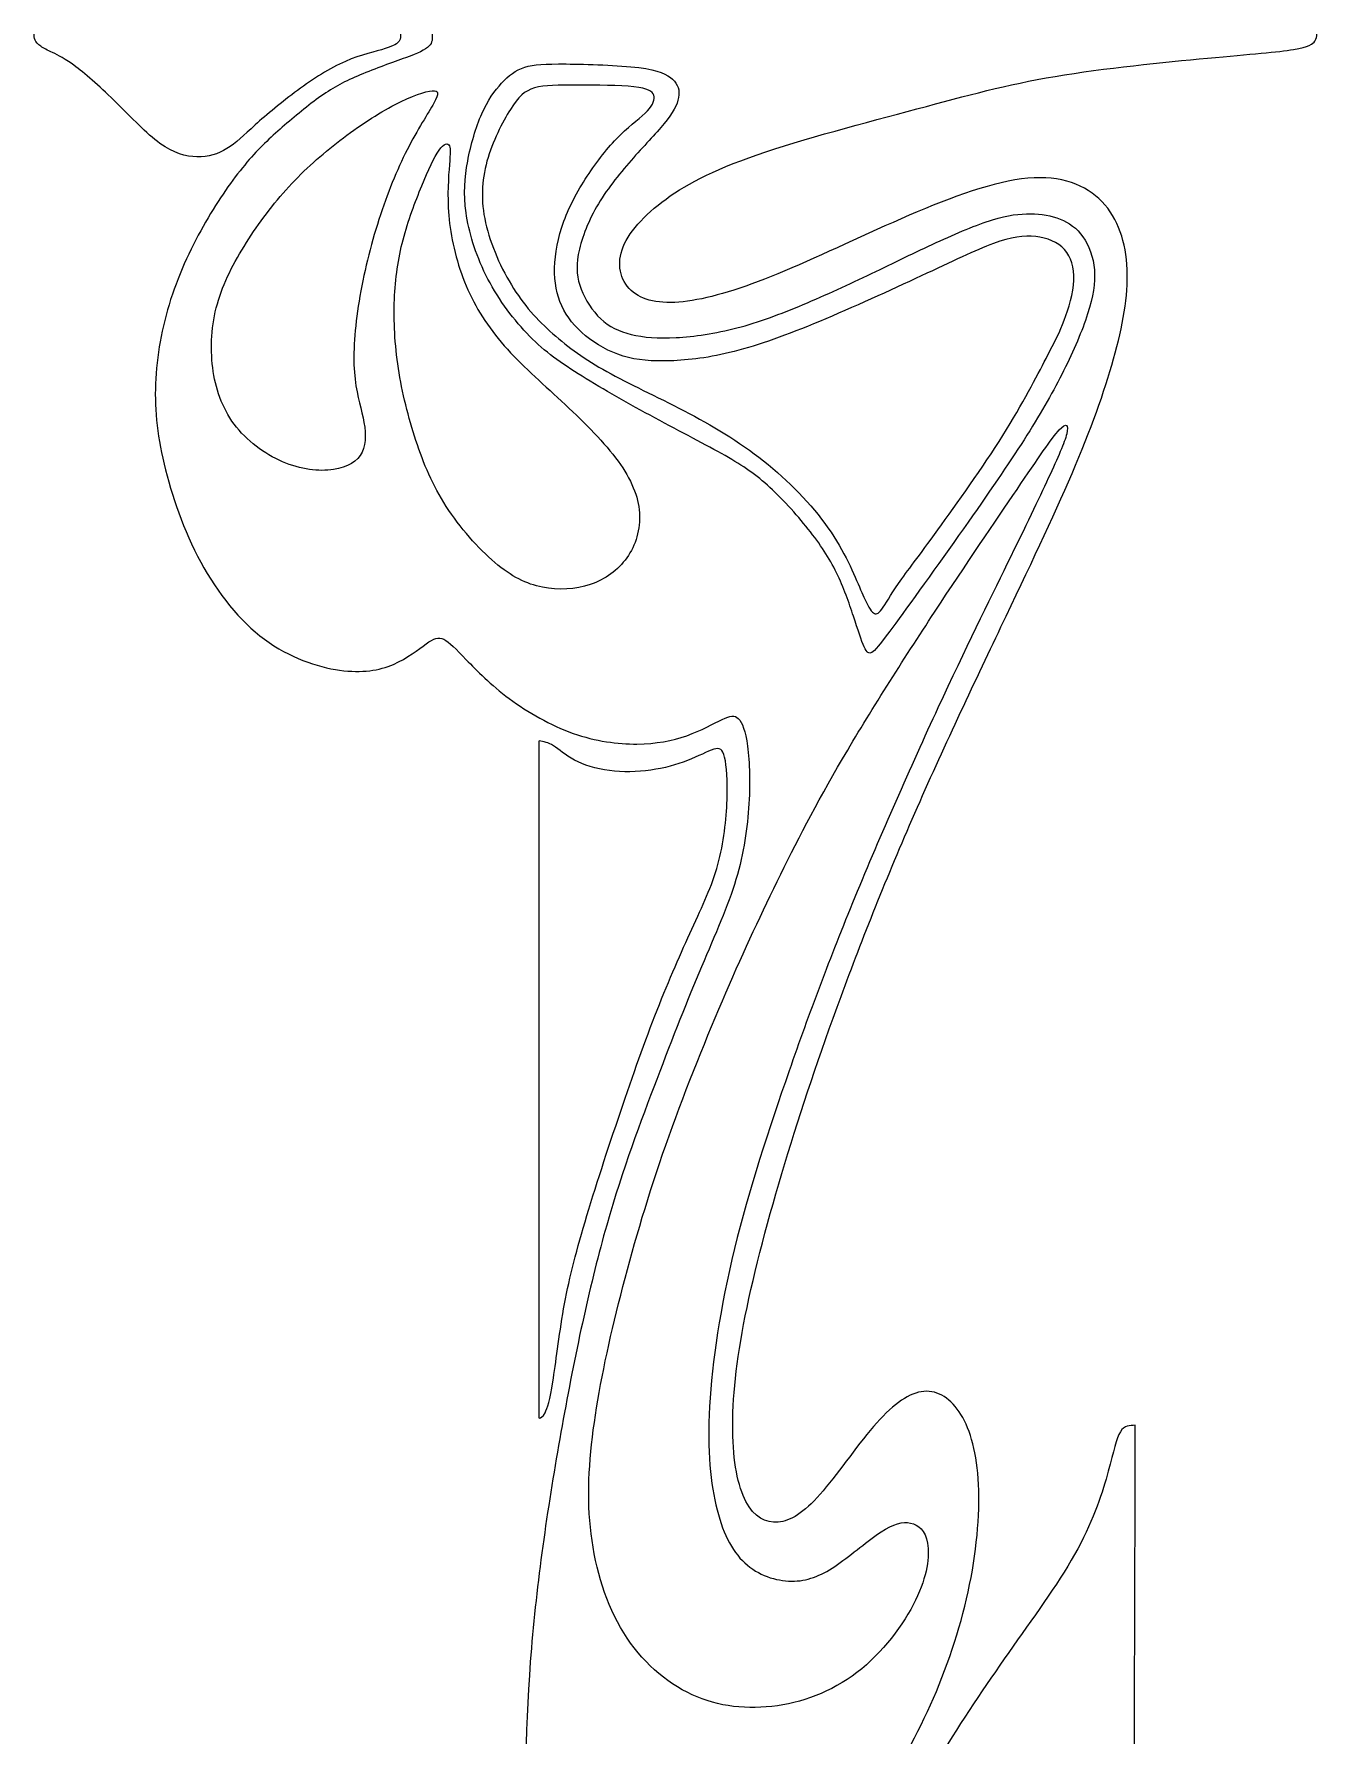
# Model space of a CAD drawing. Header units: millimetres. Extents: x -105 to 87, y -14 to 156.
# Drawn here: x 51.29 to 87.5, y 34.71 to 82.73 of the extents above; entities that cross this region are included whole.
import ezdxf

# ---------------------------------------------------------------- set-up
doc = ezdxf.new("R2010")
doc.units = ezdxf.units.MM
doc.header["$MEASUREMENT"] = 0
doc.layers.add('Layer 1', color=7, linetype='Continuous')

msp = doc.modelspace()

# ---------------------------------------------------------------- linework, layer by layer
at = {"layer": 'Layer 1', "lineweight": 20}
for points, knots in [([(61.6314, 82.7347), (61.6332, 82.6698), (61.6351, 82.6048), (61.5895, 82.5377), (61.5895, 82.5377), (61.5438, 82.4705), (61.4505, 82.4011), (61.1941, 82.3226), (61.1941, 82.3226), (60.9376, 82.2441), (60.5173, 82.1563), (60.0756, 81.9636), (60.0756, 81.9636), (59.6337, 81.771), (59.1697, 81.4734), (58.7243, 81.1457), (58.7243, 81.1457), (58.2788, 80.8179), (57.8513, 80.4598), (57.5273, 80.1696), (57.5273, 80.1696), (57.2031, 79.8793), (56.9822, 79.6565), (56.7312, 79.5023), (56.7312, 79.5023), (56.4801, 79.3479), (56.1987, 79.2618), (55.8848, 79.2681), (55.8848, 79.2681), (55.5708, 79.2745), (55.2236, 79.3733), (54.8403, 79.6489), (54.8403, 79.6489), (54.4569, 79.9247), (54.0367, 80.3775), (53.6168, 80.7901), (53.6168, 80.7901), (53.1969, 81.2029), (52.7767, 81.5754), (52.4683, 81.8091), (52.4683, 81.8091), (52.1597, 82.0428), (51.9622, 82.1379), (51.8113, 82.2104), (51.8113, 82.2104), (51.6603, 82.283), (51.5551, 82.3333), (51.4753, 82.3892), (51.4753, 82.3892), (51.3954, 82.4451), (51.3406, 82.5068), (51.3133, 82.5652), (51.3133, 82.5652), (51.2858, 82.6237), (51.2859, 82.6794), (51.2859, 82.7347)], [0, 0, 0, 0, 0.0666667, 0.0666667, 0.0666667, 0.0666667, 0.1333333, 0.1333333, 0.1333333, 0.1333333, 0.2, 0.2, 0.2, 0.2, 0.2666667, 0.2666667, 0.2666667, 0.2666667, 0.3333333, 0.3333333, 0.3333333, 0.3333333, 0.4, 0.4, 0.4, 0.4, 0.4666667, 0.4666667, 0.4666667, 0.4666667, 0.5333333, 0.5333333, 0.5333333, 0.5333333, 0.6, 0.6, 0.6, 0.6, 0.6666667, 0.6666667, 0.6666667, 0.6666667, 0.7333333, 0.7333333, 0.7333333, 0.7333333, 0.8, 0.8, 0.8, 0.8, 0.8666667, 0.8666667, 0.8666667, 0.8666667, 1, 1, 1, 1]), ([(62.5255, 82.7347), (62.5292, 82.6138), (62.5328, 82.4929), (62.4324, 82.3887), (62.4324, 82.3887), (62.332, 82.2843), (62.1273, 82.1965), (61.7714, 82.0652), (61.7714, 82.0652), (61.4154, 81.9337), (60.9076, 81.7583), (60.4895, 81.583), (60.4895, 81.583), (60.0714, 81.4078), (59.7427, 81.2324), (59.3849, 80.9822), (59.3849, 80.9822), (59.0269, 80.7321), (58.6397, 80.407), (58.2928, 80.104), (58.2928, 80.104), (57.9458, 79.8009), (57.6391, 79.5195), (57.2959, 79.116), (57.2959, 79.116), (56.9525, 78.7125), (56.5725, 78.1866), (56.1984, 77.5513), (56.1984, 77.5513), (55.824, 76.9157), (55.455, 76.1707), (55.1903, 75.391), (55.1903, 75.391), (54.9256, 74.6112), (54.7648, 73.7968), (54.7211, 73.0135), (54.7211, 73.0135), (54.6772, 72.23), (54.7502, 71.4777), (54.9583, 70.6013), (54.9583, 70.6013), (55.1665, 69.7248), (55.51, 68.724), (55.9902, 67.8367), (55.9902, 67.8367), (56.4704, 66.9492), (57.0877, 66.1749), (57.7888, 65.6564), (57.7888, 65.6564), (58.49, 65.1378), (59.2752, 64.8746), (59.9106, 64.7852), (59.9106, 64.7852), (60.546, 64.6957), (61.032, 64.7797), (61.43, 64.9495), (61.43, 64.9495), (61.828, 65.1193), (62.1384, 65.3752), (62.3556, 65.5284), (62.3556, 65.5284), (62.5729, 65.6818), (62.6973, 65.7331), (62.8523, 65.6583), (62.8523, 65.6583), (63.0075, 65.5834), (63.194, 65.3823), (63.486, 65.0794), (63.486, 65.0794), (63.7782, 64.7762), (64.1764, 64.3706), (64.6985, 63.9835), (64.6985, 63.9835), (65.2207, 63.5964), (65.8674, 63.2275), (66.5028, 63.0029), (66.5028, 63.0029), (67.1381, 62.7783), (67.7628, 62.698), (68.3032, 62.7016), (68.3032, 62.7016), (68.8437, 62.7053), (69.3002, 62.7931), (69.7073, 62.9372), (69.7073, 62.9372), (70.1145, 63.0815), (70.4726, 63.2825), (70.7079, 63.3938), (70.7079, 63.3938), (70.9435, 63.5051), (71.0569, 63.5272), (71.1628, 63.4195), (71.1628, 63.4195), (71.2686, 63.3117), (71.3673, 63.0742), (71.4256, 62.6379), (71.4256, 62.6379), (71.4841, 62.2014), (71.5025, 61.5659), (71.4551, 60.8904), (71.4551, 60.8904), (71.4076, 60.2148), (71.2941, 59.4987), (71.0531, 58.7393), (71.0531, 58.7393), (70.8121, 57.9797), (70.4433, 57.176), (70.0489, 56.2375), (70.0489, 56.2375), (69.6545, 55.299), (69.2343, 54.2251), (68.7743, 53.0146), (68.7743, 53.0146), (68.3142, 51.8039), (67.8138, 50.4563), (67.3629, 48.8222), (67.3629, 48.8222), (66.9119, 47.188), (66.5101, 45.2668), (66.1559, 43.2801), (66.1559, 43.2801), (65.8016, 41.2935), (65.4949, 39.2408), (65.3233, 37.1884), (65.3233, 37.1884), (65.1517, 35.136), (65.1149, 33.0834), (65.1843, 31.0567), (65.1843, 31.0567), (65.2537, 29.0298), (65.4291, 27.0283), (65.6993, 24.9176), (65.6993, 24.9176), (65.9696, 22.8067), (66.3348, 20.586), (66.7986, 18.7455), (66.7986, 18.7455), (67.2624, 16.9049), (67.8249, 15.4438), (68.5991, 14.1365), (68.5991, 14.1365), (69.3732, 12.8291), (70.3594, 11.6749), (71.4622, 10.8716), (71.4622, 10.8716), (72.5652, 10.0681), (73.7851, 9.6151), (74.8515, 9.4435), (74.8515, 9.4435), (75.9179, 9.2717), (76.831, 9.3815), (77.6965, 9.7102), (77.6965, 9.7102), (78.5619, 10.0388), (79.3802, 10.5867), (80.0593, 11.2075), (80.0593, 11.2075), (80.7385, 11.8283), (81.2792, 12.5223), (81.6626, 13.2417), (81.6626, 13.2417), (82.0461, 13.9612), (82.2725, 14.7062), (82.3893, 15.4001), (82.3893, 15.4001), (82.5062, 16.0939), (82.5135, 16.7368), (82.4368, 17.2773), (82.4368, 17.2773), (82.3601, 17.8177), (82.1994, 18.256), (81.9402, 18.5737), (81.9402, 18.5737), (81.681, 18.8914), (81.3229, 19.0888), (80.903, 19.1619), (80.903, 19.1619), (80.4831, 19.2349), (80.0008, 19.1836), (79.5408, 18.9937), (79.5408, 18.9937), (79.0807, 18.8039), (78.6422, 18.4751), (78.1238, 18.2926), (78.1238, 18.2926), (77.6052, 18.1101), (77.0063, 18.0733), (76.4913, 18.2121), (76.4913, 18.2121), (75.9763, 18.3509), (75.5453, 18.6651), (75.2825, 19.1983), (75.2825, 19.1983), (75.0194, 19.7315), (74.9245, 20.4838), (75.0961, 21.2981), (75.0961, 21.2981), (75.2677, 22.1125), (75.7062, 22.9892), (76.2867, 23.694), (76.2867, 23.694), (76.8673, 24.3988), (77.5906, 24.9321), (78.2734, 25.2314), (78.2734, 25.2314), (78.9563, 25.5309), (79.5993, 25.5968), (80.0995, 25.5238), (80.0995, 25.5238), (80.5997, 25.4507), (80.9578, 25.2387), (81.2243, 24.8371), (81.2243, 24.8371), (81.4909, 24.4354), (81.6663, 23.8437), (81.7393, 23.0331), (81.7393, 23.0331), (81.8124, 22.2223), (81.783, 21.1922), (81.783, 20.5241), (81.783, 20.5241), (81.783, 19.8557), (81.8124, 19.5488), (81.9036, 19.359), (81.9036, 19.359), (81.9949, 19.169), (82.1484, 19.0959), (82.3018, 19.0229), (82.3018, 19.0229), (82.3237, 27.1743), (82.3455, 35.326), (82.3674, 43.4774), (82.3674, 43.4774), (82.214, 43.4774), (82.0606, 43.4774), (81.9475, 43.2949), (81.9475, 43.2949), (81.8342, 43.1122), (81.7612, 42.747), (81.6041, 42.181), (81.6041, 42.181), (81.4471, 41.6148), (81.2061, 40.8478), (80.7423, 39.9933), (80.7423, 39.9933), (80.2786, 39.1387), (79.5918, 38.1963), (78.92, 37.2432), (78.92, 37.2432), (78.248, 36.2901), (77.5905, 35.3258), (76.9624, 34.3033), (76.9624, 34.3033), (76.3343, 33.2809), (75.7353, 32.1996), (75.1657, 30.9871), (75.1657, 30.9871), (74.5959, 29.7747), (74.0553, 28.4307), (73.6682, 26.9517), (73.6682, 26.9517), (73.2811, 25.4726), (73.0474, 23.8581), (72.9525, 22.4814), (72.9525, 22.4814), (72.8574, 21.1046), (72.9013, 19.9652), (73.0948, 19.0158), (73.0948, 19.0158), (73.2882, 18.0662), (73.6317, 17.3064), (74.1684, 16.7843), (74.1684, 16.7843), (74.7052, 16.2621), (75.4359, 15.977), (76.0967, 15.8857), (76.0967, 15.8857), (76.7578, 15.7945), (77.3495, 15.8968), (77.952, 16.1085), (77.952, 16.1085), (78.5546, 16.3204), (79.1683, 16.6419), (79.5882, 16.8536), (79.5882, 16.8536), (80.0082, 17.0654), (80.2347, 17.1678), (80.4939, 17.1057), (80.4939, 17.1057), (80.7533, 17.0435), (81.0455, 16.8171), (81.177, 16.3752), (81.177, 16.3752), (81.3085, 15.9333), (81.279, 15.2759), (81.0746, 14.582), (81.0746, 14.582), (80.8701, 13.8882), (80.4902, 13.1576), (80.0228, 12.5551), (80.0228, 12.5551), (79.5554, 11.9525), (79.0002, 11.4777), (78.4415, 11.1418), (78.4415, 11.1418), (77.8828, 10.8058), (77.3201, 10.6084), (76.8017, 10.4807), (76.8017, 10.4807), (76.2831, 10.353), (75.8082, 10.2944), (75.2021, 10.3711), (75.2021, 10.3711), (74.5959, 10.4477), (73.858, 10.6598), (73.1643, 10.9847), (73.1643, 10.9847), (72.4705, 11.3097), (71.8202, 11.748), (71.1848, 12.3724), (71.1848, 12.3724), (70.5494, 12.9969), (69.9285, 13.8078), (69.4209, 14.6476), (69.4209, 14.6476), (68.9133, 15.4876), (68.5187, 16.357), (68.1755, 17.3064), (68.1755, 17.3064), (67.8322, 18.256), (67.54, 19.2859), (67.2808, 20.4984), (67.2808, 20.4984), (67.0214, 21.7108), (66.795, 23.1062), (66.6306, 24.2162), (66.6306, 24.2162), (66.4663, 25.3265), (66.364, 26.1519), (66.3312, 26.5973), (66.3312, 26.5973), (66.2982, 27.0428), (66.3348, 27.1088), (66.4625, 27.1306), (66.4625, 27.1306), (66.5904, 27.1525), (66.8095, 27.1306), (67.2076, 27.1926), (67.2076, 27.1926), (67.6056, 27.2547), (68.1828, 27.4009), (68.8546, 27.6674), (68.8546, 27.6674), (69.5266, 27.934), (70.2937, 28.3212), (71.0642, 28.8324), (71.0642, 28.8324), (71.8348, 29.3437), (72.6091, 29.9792), (73.292, 30.6731), (73.292, 30.6731), (73.9749, 31.3669), (74.5666, 32.1194), (75.1289, 32.9666), (75.1289, 32.9666), (75.6914, 33.8139), (76.2246, 34.7562), (76.6702, 35.7786), (76.6702, 35.7786), (77.1157, 36.8013), (77.4737, 37.9043), (77.6928, 38.9852), (77.6928, 38.9852), (77.912, 40.0663), (77.9923, 41.1254), (77.934, 41.969), (77.934, 41.969), (77.8755, 42.8126), (77.6781, 43.441), (77.3933, 43.8609), (77.3933, 43.8609), (77.1085, 44.2808), (76.7359, 44.4928), (76.327, 44.427), (76.327, 44.427), (75.9179, 44.3613), (75.4723, 44.0177), (74.9757, 43.4408), (74.9757, 43.4408), (74.479, 42.8639), (73.9311, 42.0529), (73.4709, 41.5309), (73.4709, 41.5309), (73.0108, 41.0086), (72.6383, 40.7747), (72.2878, 40.7456), (72.2878, 40.7456), (71.9371, 40.7163), (71.6083, 40.8917), (71.3784, 41.3261), (71.3784, 41.3261), (71.1484, 41.7608), (71.0167, 42.4548), (71.0058, 43.3348), (71.0058, 43.3348), (70.9948, 44.215), (71.1045, 45.2815), (71.36, 46.5634), (71.36, 46.5634), (71.6156, 47.8452), (72.0175, 49.3426), (72.4776, 50.8655), (72.4776, 50.8655), (72.9377, 52.3883), (73.4563, 53.937), (74.0626, 55.5803), (74.0626, 55.5803), (74.6688, 57.2237), (75.3628, 58.9622), (76.1443, 60.748), (76.1443, 60.748), (76.9258, 62.5339), (77.7952, 64.3675), (78.5767, 66.0071), (78.5767, 66.0071), (79.3581, 67.6469), (80.0521, 69.0932), (80.5853, 70.3385), (80.5853, 70.3385), (81.1185, 71.5839), (81.491, 72.6284), (81.7539, 73.5669), (81.7539, 73.5669), (82.0169, 74.5055), (82.1703, 75.3382), (82.1375, 76.0942), (82.1375, 76.0942), (82.1045, 76.8501), (81.8854, 77.5294), (81.4289, 78.0041), (81.4289, 78.0041), (80.9724, 78.4788), (80.2784, 78.7493), (79.3363, 78.6653), (79.3363, 78.6653), (78.394, 78.5814), (77.2034, 78.1429), (75.9873, 77.6208), (75.9873, 77.6208), (74.7712, 77.0986), (73.5294, 76.4922), (72.4778, 76.0504), (72.4778, 76.0504), (71.426, 75.6085), (70.5638, 75.3307), (69.8627, 75.2176), (69.8627, 75.2176), (69.1616, 75.1043), (68.6209, 75.1557), (68.2631, 75.4003), (68.2631, 75.4003), (67.9052, 75.645), (67.7298, 76.0832), (67.8539, 76.5543), (67.8539, 76.5543), (67.9781, 77.0254), (68.402, 77.5296), (69.008, 77.9932), (69.008, 77.9932), (69.6142, 78.457), (70.4033, 78.8808), (71.6925, 79.3262), (71.6925, 79.3262), (72.9816, 79.7718), (74.7712, 80.2394), (76.2064, 80.6228), (76.2064, 80.6228), (77.6416, 81.0063), (78.7227, 81.3057), (80.1068, 81.5394), (80.1068, 81.5394), (81.4909, 81.7732), (83.1784, 81.9413), (84.4054, 82.0544), (84.4054, 82.0544), (85.6324, 82.1675), (86.3995, 82.2262), (86.8363, 82.2987), (86.8363, 82.2987), (87.273, 82.3713), (87.38, 82.4581), (87.4347, 82.5331), (87.4347, 82.5331), (87.4894, 82.6081), (87.4923, 82.6714), (87.495, 82.7347)], [0, 0, 0, 0, 0.008, 0.008, 0.008, 0.008, 0.016, 0.016, 0.016, 0.016, 0.024, 0.024, 0.024, 0.024, 0.032, 0.032, 0.032, 0.032, 0.04, 0.04, 0.04, 0.04, 0.048, 0.048, 0.048, 0.048, 0.056, 0.056, 0.056, 0.056, 0.064, 0.064, 0.064, 0.064, 0.072, 0.072, 0.072, 0.072, 0.08, 0.08, 0.08, 0.08, 0.088, 0.088, 0.088, 0.088, 0.096, 0.096, 0.096, 0.096, 0.104, 0.104, 0.104, 0.104, 0.112, 0.112, 0.112, 0.112, 0.12, 0.12, 0.12, 0.12, 0.128, 0.128, 0.128, 0.128, 0.136, 0.136, 0.136, 0.136, 0.144, 0.144, 0.144, 0.144, 0.152, 0.152, 0.152, 0.152, 0.16, 0.16, 0.16, 0.16, 0.168, 0.168, 0.168, 0.168, 0.176, 0.176, 0.176, 0.176, 0.184, 0.184, 0.184, 0.184, 0.192, 0.192, 0.192, 0.192, 0.2, 0.2, 0.2, 0.2, 0.208, 0.208, 0.208, 0.208, 0.216, 0.216, 0.216, 0.216, 0.224, 0.224, 0.224, 0.224, 0.232, 0.232, 0.232, 0.232, 0.24, 0.24, 0.24, 0.24, 0.248, 0.248, 0.248, 0.248, 0.256, 0.256, 0.256, 0.256, 0.264, 0.264, 0.264, 0.264, 0.272, 0.272, 0.272, 0.272, 0.28, 0.28, 0.28, 0.28, 0.288, 0.288, 0.288, 0.288, 0.296, 0.296, 0.296, 0.296, 0.304, 0.304, 0.304, 0.304, 0.312, 0.312, 0.312, 0.312, 0.32, 0.32, 0.32, 0.32, 0.328, 0.328, 0.328, 0.328, 0.336, 0.336, 0.336, 0.336, 0.344, 0.344, 0.344, 0.344, 0.352, 0.352, 0.352, 0.352, 0.36, 0.36, 0.36, 0.36, 0.368, 0.368, 0.368, 0.368, 0.376, 0.376, 0.376, 0.376, 0.384, 0.384, 0.384, 0.384, 0.392, 0.392, 0.392, 0.392, 0.4, 0.4, 0.4, 0.4, 0.408, 0.408, 0.408, 0.408, 0.416, 0.416, 0.416, 0.416, 0.424, 0.424, 0.424, 0.424, 0.432, 0.432, 0.432, 0.432, 0.44, 0.44, 0.44, 0.44, 0.448, 0.448, 0.448, 0.448, 0.456, 0.456, 0.456, 0.456, 0.464, 0.464, 0.464, 0.464, 0.472, 0.472, 0.472, 0.472, 0.48, 0.48, 0.48, 0.48, 0.488, 0.488, 0.488, 0.488, 0.496, 0.496, 0.496, 0.496, 0.504, 0.504, 0.504, 0.504, 0.512, 0.512, 0.512, 0.512, 0.52, 0.52, 0.52, 0.52, 0.528, 0.528, 0.528, 0.528, 0.536, 0.536, 0.536, 0.536, 0.544, 0.544, 0.544, 0.544, 0.552, 0.552, 0.552, 0.552, 0.56, 0.56, 0.56, 0.56, 0.568, 0.568, 0.568, 0.568, 0.576, 0.576, 0.576, 0.576, 0.584, 0.584, 0.584, 0.584, 0.592, 0.592, 0.592, 0.592, 0.6, 0.6, 0.6, 0.6, 0.608, 0.608, 0.608, 0.608, 0.616, 0.616, 0.616, 0.616, 0.624, 0.624, 0.624, 0.624, 0.632, 0.632, 0.632, 0.632, 0.64, 0.64, 0.64, 0.64, 0.648, 0.648, 0.648, 0.648, 0.656, 0.656, 0.656, 0.656, 0.664, 0.664, 0.664, 0.664, 0.672, 0.672, 0.672, 0.672, 0.68, 0.68, 0.68, 0.68, 0.688, 0.688, 0.688, 0.688, 0.696, 0.696, 0.696, 0.696, 0.704, 0.704, 0.704, 0.704, 0.712, 0.712, 0.712, 0.712, 0.72, 0.72, 0.72, 0.72, 0.728, 0.728, 0.728, 0.728, 0.736, 0.736, 0.736, 0.736, 0.744, 0.744, 0.744, 0.744, 0.752, 0.752, 0.752, 0.752, 0.76, 0.76, 0.76, 0.76, 0.768, 0.768, 0.768, 0.768, 0.776, 0.776, 0.776, 0.776, 0.784, 0.784, 0.784, 0.784, 0.792, 0.792, 0.792, 0.792, 0.8, 0.8, 0.8, 0.8, 0.808, 0.808, 0.808, 0.808, 0.816, 0.816, 0.816, 0.816, 0.824, 0.824, 0.824, 0.824, 0.832, 0.832, 0.832, 0.832, 0.84, 0.84, 0.84, 0.84, 0.848, 0.848, 0.848, 0.848, 0.856, 0.856, 0.856, 0.856, 0.864, 0.864, 0.864, 0.864, 0.872, 0.872, 0.872, 0.872, 0.88, 0.88, 0.88, 0.88, 0.888, 0.888, 0.888, 0.888, 0.896, 0.896, 0.896, 0.896, 0.904, 0.904, 0.904, 0.904, 0.912, 0.912, 0.912, 0.912, 0.92, 0.92, 0.92, 0.92, 0.928, 0.928, 0.928, 0.928, 0.936, 0.936, 0.936, 0.936, 0.944, 0.944, 0.944, 0.944, 0.952, 0.952, 0.952, 0.952, 0.96, 0.96, 0.96, 0.96, 0.968, 0.968, 0.968, 0.968, 0.976, 0.976, 0.976, 0.976, 0.984, 0.984, 0.984, 0.984, 1, 1, 1, 1]), ([(77.6484, 68.9612), (78.3461, 69.9527), (78.8793, 70.738), (79.3083, 71.4171), (79.3083, 71.4171), (79.7374, 72.0964), (80.0626, 72.67), (80.3455, 73.2359), (80.3455, 73.2359), (80.6286, 73.8019), (80.8697, 74.3609), (81.0231, 74.8393), (81.0231, 74.8393), (81.1765, 75.3177), (81.2422, 75.7158), (81.2131, 76.0791), (81.2131, 76.0791), (81.1839, 76.4425), (81.0595, 76.7713), (80.8879, 77.0141), (80.8879, 77.0141), (80.7163, 77.2569), (80.4972, 77.4139), (80.2471, 77.5143), (80.2471, 77.5143), (79.9968, 77.6147), (79.7156, 77.6588), (79.4106, 77.6624), (79.4106, 77.6624), (79.1057, 77.666), (78.7769, 77.6294), (78.3333, 77.4926), (78.3333, 77.4926), (77.8896, 77.3556), (77.3307, 77.1181), (76.7484, 76.8498), (76.7484, 76.8498), (76.1658, 76.5813), (75.5594, 76.2818), (74.9259, 75.9787), (74.9259, 75.9787), (74.2923, 75.6756), (73.6311, 75.3688), (72.9921, 75.1005), (72.9921, 75.1005), (72.353, 74.832), (71.7357, 74.6019), (71.1258, 74.4431), (71.1258, 74.4431), (70.516, 74.2843), (69.9134, 74.1965), (69.4059, 74.1691), (69.4059, 74.1691), (68.8982, 74.1416), (68.4853, 74.1746), (68.1402, 74.2586), (68.1402, 74.2586), (67.7952, 74.3426), (67.5175, 74.4777), (67.2803, 74.7005), (67.2803, 74.7005), (67.0429, 74.9233), (66.8455, 75.2337), (66.7287, 75.535), (66.7287, 75.535), (66.6119, 75.8363), (66.5753, 76.1284), (66.6465, 76.5174), (66.6465, 76.5174), (66.7178, 76.9063), (66.8968, 77.3921), (67.1633, 77.8577), (67.1633, 77.8577), (67.4298, 78.3233), (67.7843, 78.7689), (68.1348, 79.1669), (68.1348, 79.1669), (68.4853, 79.5649), (68.8324, 79.9157), (69.0715, 80.2096), (69.0715, 80.2096), (69.3106, 80.5036), (69.4423, 80.7411), (69.4788, 80.9437), (69.4788, 80.9437), (69.5154, 81.1464), (69.4567, 81.3145), (69.3072, 81.4568), (69.3072, 81.4568), (69.1574, 81.5992), (68.9163, 81.7162), (68.3521, 81.7872), (68.3521, 81.7872), (67.7879, 81.8585), (66.9003, 81.8841), (66.3015, 81.8896), (66.3015, 81.8896), (65.7026, 81.8951), (65.392, 81.8805), (65.1364, 81.7965), (65.1364, 81.7965), (64.8809, 81.7125), (64.6798, 81.5592), (64.4827, 81.3475), (64.4827, 81.3475), (64.2856, 81.1356), (64.0919, 80.8651), (63.924, 80.4855), (63.924, 80.4855), (63.756, 80.1057), (63.6136, 79.6161), (63.526, 79.1468), (63.526, 79.1468), (63.4383, 78.6776), (63.4054, 78.2284), (63.4802, 77.6934), (63.4802, 77.6934), (63.5551, 77.1584), (63.7378, 76.5374), (64.0389, 75.935), (64.0389, 75.935), (64.3402, 75.3324), (64.7604, 74.7479), (65.1913, 74.2934), (65.1913, 74.2934), (65.6221, 73.8387), (66.0642, 73.5135), (66.6447, 73.1467), (66.6447, 73.1467), (67.2253, 72.7796), (67.9448, 72.3705), (68.6733, 71.9761), (68.6733, 71.9761), (69.4019, 71.5817), (70.1396, 71.2019), (70.6874, 70.8952), (70.6874, 70.8952), (71.2352, 70.5884), (71.5933, 70.3545), (71.9838, 70.0059), (71.9838, 70.0059), (72.3746, 69.657), (72.7984, 69.1931), (73.138, 68.7659), (73.138, 68.7659), (73.4775, 68.3386), (73.7335, 67.9478), (73.936, 67.5334), (73.936, 67.5334), (74.1388, 67.1188), (74.2885, 66.6806), (74.4126, 66.3044), (74.4126, 66.3044), (74.5368, 65.9282), (74.6355, 65.6142), (74.7139, 65.4426), (74.7139, 65.4426), (74.7924, 65.271), (74.851, 65.2415), (74.933, 65.2871), (74.933, 65.2871), (75.0151, 65.3328), (75.1211, 65.4535), (75.605, 66.1126), (75.605, 66.1126), (76.089, 66.7718), (76.9509, 67.9697), (77.6484, 68.9612)], [0, 0, 0, 0, 0.0232558, 0.0232558, 0.0232558, 0.0232558, 0.0465116, 0.0465116, 0.0465116, 0.0465116, 0.0697674, 0.0697674, 0.0697674, 0.0697674, 0.0930233, 0.0930233, 0.0930233, 0.0930233, 0.1162791, 0.1162791, 0.1162791, 0.1162791, 0.1395349, 0.1395349, 0.1395349, 0.1395349, 0.1627907, 0.1627907, 0.1627907, 0.1627907, 0.1860465, 0.1860465, 0.1860465, 0.1860465, 0.2093023, 0.2093023, 0.2093023, 0.2093023, 0.2325581, 0.2325581, 0.2325581, 0.2325581, 0.255814, 0.255814, 0.255814, 0.255814, 0.2790698, 0.2790698, 0.2790698, 0.2790698, 0.3023256, 0.3023256, 0.3023256, 0.3023256, 0.3255814, 0.3255814, 0.3255814, 0.3255814, 0.3488372, 0.3488372, 0.3488372, 0.3488372, 0.372093, 0.372093, 0.372093, 0.372093, 0.3953488, 0.3953488, 0.3953488, 0.3953488, 0.4186047, 0.4186047, 0.4186047, 0.4186047, 0.4418605, 0.4418605, 0.4418605, 0.4418605, 0.4651163, 0.4651163, 0.4651163, 0.4651163, 0.4883721, 0.4883721, 0.4883721, 0.4883721, 0.5116279, 0.5116279, 0.5116279, 0.5116279, 0.5348837, 0.5348837, 0.5348837, 0.5348837, 0.5581395, 0.5581395, 0.5581395, 0.5581395, 0.5813953, 0.5813953, 0.5813953, 0.5813953, 0.6046512, 0.6046512, 0.6046512, 0.6046512, 0.627907, 0.627907, 0.627907, 0.627907, 0.6511628, 0.6511628, 0.6511628, 0.6511628, 0.6744186, 0.6744186, 0.6744186, 0.6744186, 0.6976744, 0.6976744, 0.6976744, 0.6976744, 0.7209302, 0.7209302, 0.7209302, 0.7209302, 0.744186, 0.744186, 0.744186, 0.744186, 0.7674419, 0.7674419, 0.7674419, 0.7674419, 0.7906977, 0.7906977, 0.7906977, 0.7906977, 0.8139535, 0.8139535, 0.8139535, 0.8139535, 0.8372093, 0.8372093, 0.8372093, 0.8372093, 0.8604651, 0.8604651, 0.8604651, 0.8604651, 0.8837209, 0.8837209, 0.8837209, 0.8837209, 0.9069767, 0.9069767, 0.9069767, 0.9069767, 0.9302326, 0.9302326, 0.9302326, 0.9302326, 0.9534884, 0.9534884, 0.9534884, 0.9534884, 1, 1, 1, 1]), ([(79.8491, 73.5828), (79.588, 73.0788), (79.1935, 72.3117), (78.6293, 71.4115), (78.6293, 71.4115), (78.0652, 70.5112), (77.3309, 69.4777), (76.7961, 68.7437), (76.7961, 68.7437), (76.2611, 68.0096), (75.9248, 67.5748), (75.6876, 67.2335), (75.6876, 67.2335), (75.4503, 66.8921), (75.3113, 66.6436), (75.2109, 66.5068), (75.2109, 66.5068), (75.1105, 66.3698), (75.0484, 66.3442), (74.9754, 66.3988), (74.9754, 66.3988), (74.9023, 66.4536), (74.8184, 66.589), (74.6486, 66.9795), (74.6486, 66.9795), (74.4788, 67.3703), (74.2231, 68.0169), (73.7795, 68.6778), (73.7795, 68.6778), (73.3358, 69.3389), (72.7037, 70.0145), (72.008, 70.5841), (72.008, 70.5841), (71.3123, 71.1539), (70.5527, 71.6178), (69.7767, 72.0286), (69.7767, 72.0286), (69.0007, 72.4394), (68.208, 72.7975), (67.5708, 73.1443), (67.5708, 73.1443), (66.9336, 73.4912), (66.4513, 73.8274), (66.0113, 74.2054), (66.0113, 74.2054), (65.5712, 74.5834), (65.1729, 75.0036), (64.8224, 75.555), (64.8224, 75.555), (64.4717, 76.1066), (64.1686, 76.7895), (64.0298, 77.4103), (64.0298, 77.4103), (63.891, 78.0311), (63.9167, 78.59), (64.0699, 79.145), (64.0699, 79.145), (64.2233, 79.7001), (64.5047, 80.2518), (64.731, 80.6096), (64.731, 80.6096), (64.9574, 80.9675), (65.1291, 81.1318), (65.4121, 81.214), (65.4121, 81.214), (65.6951, 81.2961), (66.0897, 81.2961), (66.621, 81.2943), (66.621, 81.2943), (67.1524, 81.2925), (67.8207, 81.2888), (68.2169, 81.2469), (68.2169, 81.2469), (68.6131, 81.2049), (68.7375, 81.1245), (68.7758, 81.0096), (68.7758, 81.0096), (68.8142, 80.8945), (68.7665, 80.7447), (68.5986, 80.5677), (68.5986, 80.5677), (68.4306, 80.3906), (68.1421, 80.1859), (67.8426, 79.8939), (67.8426, 79.8939), (67.5431, 79.6017), (67.2327, 79.2217), (66.9498, 78.8), (66.9498, 78.8), (66.6667, 78.3781), (66.411, 77.9143), (66.2412, 77.4542), (66.2412, 77.4542), (66.0715, 76.9941), (65.9873, 76.5374), (65.9782, 76.1339), (65.9782, 76.1339), (65.9691, 75.7304), (66.0348, 75.3796), (66.1809, 75.0639), (66.1809, 75.0639), (66.327, 74.748), (66.5535, 74.4666), (66.8511, 74.2221), (66.8511, 74.2221), (67.1487, 73.9775), (67.5176, 73.7691), (67.9138, 73.6487), (67.9138, 73.6487), (68.31, 73.5283), (68.7339, 73.4952), (69.245, 73.5134), (69.245, 73.5134), (69.7564, 73.5318), (70.3553, 73.6012), (71.0473, 73.7782), (71.0473, 73.7782), (71.7394, 73.9555), (72.5246, 74.2404), (73.454, 74.6275), (73.454, 74.6275), (74.3834, 75.0145), (75.4574, 75.504), (76.3247, 75.9093), (76.3247, 75.9093), (77.1919, 76.3146), (77.8532, 76.6361), (78.3625, 76.8223), (78.3625, 76.8223), (78.8718, 77.0085), (79.2299, 77.0598), (79.5567, 77.0234), (79.5567, 77.0234), (79.8835, 76.9868), (80.1793, 76.8624), (80.371, 76.6525), (80.371, 76.6525), (80.5628, 76.4425), (80.6506, 76.1467), (80.6324, 75.7852), (80.6324, 75.7852), (80.6141, 75.4237), (80.4897, 74.9962), (80.3639, 74.6621), (80.3639, 74.6621), (80.238, 74.328), (80.1101, 74.0866), (79.8491, 73.5828)], [0, 0, 0, 0, 0.0263158, 0.0263158, 0.0263158, 0.0263158, 0.0526316, 0.0526316, 0.0526316, 0.0526316, 0.0789474, 0.0789474, 0.0789474, 0.0789474, 0.1052632, 0.1052632, 0.1052632, 0.1052632, 0.1315789, 0.1315789, 0.1315789, 0.1315789, 0.1578947, 0.1578947, 0.1578947, 0.1578947, 0.1842105, 0.1842105, 0.1842105, 0.1842105, 0.2105263, 0.2105263, 0.2105263, 0.2105263, 0.2368421, 0.2368421, 0.2368421, 0.2368421, 0.2631579, 0.2631579, 0.2631579, 0.2631579, 0.2894737, 0.2894737, 0.2894737, 0.2894737, 0.3157895, 0.3157895, 0.3157895, 0.3157895, 0.3421053, 0.3421053, 0.3421053, 0.3421053, 0.3684211, 0.3684211, 0.3684211, 0.3684211, 0.3947368, 0.3947368, 0.3947368, 0.3947368, 0.4210526, 0.4210526, 0.4210526, 0.4210526, 0.4473684, 0.4473684, 0.4473684, 0.4473684, 0.4736842, 0.4736842, 0.4736842, 0.4736842, 0.5, 0.5, 0.5, 0.5, 0.5263158, 0.5263158, 0.5263158, 0.5263158, 0.5526316, 0.5526316, 0.5526316, 0.5526316, 0.5789474, 0.5789474, 0.5789474, 0.5789474, 0.6052632, 0.6052632, 0.6052632, 0.6052632, 0.6315789, 0.6315789, 0.6315789, 0.6315789, 0.6578947, 0.6578947, 0.6578947, 0.6578947, 0.6842105, 0.6842105, 0.6842105, 0.6842105, 0.7105263, 0.7105263, 0.7105263, 0.7105263, 0.7368421, 0.7368421, 0.7368421, 0.7368421, 0.7631579, 0.7631579, 0.7631579, 0.7631579, 0.7894737, 0.7894737, 0.7894737, 0.7894737, 0.8157895, 0.8157895, 0.8157895, 0.8157895, 0.8421053, 0.8421053, 0.8421053, 0.8421053, 0.8684211, 0.8684211, 0.8684211, 0.8684211, 0.8947368, 0.8947368, 0.8947368, 0.8947368, 0.9210526, 0.9210526, 0.9210526, 0.9210526, 0.9473684, 0.9473684, 0.9473684, 0.9473684, 1, 1, 1, 1]), ([(59.9197, 79.7324), (59.3993, 79.3343), (58.9208, 78.9068), (58.479, 78.4248), (58.479, 78.4248), (58.0371, 77.9428), (57.6315, 77.4058), (57.2792, 76.849), (57.2792, 76.849), (56.9267, 76.2921), (56.6272, 75.7149), (56.4593, 75.1179), (56.4593, 75.1179), (56.2913, 74.5208), (56.2547, 73.9035), (56.3296, 73.3211), (56.3296, 73.3211), (56.4044, 72.7385), (56.5908, 72.1906), (56.9358, 71.7268), (56.9358, 71.7268), (57.2808, 71.263), (57.785, 70.8831), (58.298, 70.6641), (58.298, 70.6641), (58.8111, 70.445), (59.3335, 70.3863), (59.7352, 70.4448), (59.7352, 70.4448), (60.1369, 70.5033), (60.4183, 70.6787), (60.546, 70.9397), (60.546, 70.9397), (60.6739, 71.2008), (60.6482, 71.5479), (60.5717, 71.9094), (60.5717, 71.9094), (60.495, 72.2709), (60.3669, 72.6471), (60.3269, 73.1894), (60.3269, 73.1894), (60.2866, 73.7317), (60.3343, 74.4404), (60.4584, 75.1982), (60.4584, 75.1982), (60.5824, 75.956), (60.7835, 76.7632), (61.0189, 77.4991), (61.0189, 77.4991), (61.2544, 78.235), (61.5249, 78.8997), (61.8151, 79.4675), (61.8151, 79.4675), (62.1055, 80.0355), (62.4159, 80.5067), (62.5692, 80.786), (62.5692, 80.786), (62.7226, 81.0654), (62.719, 81.153), (62.5255, 81.1348), (62.5255, 81.1348), (62.3319, 81.1166), (61.9484, 80.9922), (61.4755, 80.7457), (61.4755, 80.7457), (61.0027, 80.4993), (60.44, 80.1304), (59.9197, 79.7324)], [0, 0, 0, 0, 0.0555556, 0.0555556, 0.0555556, 0.0555556, 0.1111111, 0.1111111, 0.1111111, 0.1111111, 0.1666667, 0.1666667, 0.1666667, 0.1666667, 0.2222222, 0.2222222, 0.2222222, 0.2222222, 0.2777778, 0.2777778, 0.2777778, 0.2777778, 0.3333333, 0.3333333, 0.3333333, 0.3333333, 0.3888889, 0.3888889, 0.3888889, 0.3888889, 0.4444444, 0.4444444, 0.4444444, 0.4444444, 0.5, 0.5, 0.5, 0.5, 0.5555556, 0.5555556, 0.5555556, 0.5555556, 0.6111111, 0.6111111, 0.6111111, 0.6111111, 0.6666667, 0.6666667, 0.6666667, 0.6666667, 0.7222222, 0.7222222, 0.7222222, 0.7222222, 0.7777778, 0.7777778, 0.7777778, 0.7777778, 0.8333333, 0.8333333, 0.8333333, 0.8333333, 0.8888889, 0.8888889, 0.8888889, 0.8888889, 1, 1, 1, 1]), ([(62.0652, 71.263), (62.2807, 70.6093), (62.5364, 70.0031), (62.9217, 69.4059), (62.9217, 69.4059), (63.307, 68.8088), (63.8219, 68.2208), (64.2912, 67.8228), (64.2912, 67.8228), (64.7604, 67.4248), (65.1843, 67.2164), (65.6352, 67.1251), (65.6352, 67.1251), (66.0862, 67.0339), (66.5647, 67.0595), (66.9846, 67.2018), (66.9846, 67.2018), (67.4047, 67.3443), (67.7662, 67.6038), (68.0164, 67.9579), (68.0164, 67.9579), (68.2665, 68.3122), (68.4054, 68.7614), (68.3745, 69.2252), (68.3745, 69.2252), (68.3433, 69.689), (68.1422, 70.1675), (67.7681, 70.6823), (67.7681, 70.6823), (67.3937, 71.1973), (66.8458, 71.7489), (66.278, 72.2782), (66.278, 72.2782), (65.7102, 72.8078), (65.122, 73.3156), (64.6455, 73.8413), (64.6455, 73.8413), (64.169, 74.3672), (63.8037, 74.9115), (63.5336, 75.5159), (63.5336, 75.5159), (63.2633, 76.1203), (63.0878, 76.785), (63.0148, 77.3894), (63.0148, 77.3894), (62.9418, 77.9938), (62.9711, 78.5381), (62.9984, 78.9123), (62.9984, 78.9123), (63.0257, 79.2866), (63.0514, 79.4914), (63.0095, 79.5826), (63.0095, 79.5826), (62.9674, 79.6739), (62.8578, 79.6519), (62.7191, 79.4584), (62.7191, 79.4584), (62.5803, 79.2648), (62.4122, 78.8995), (62.2279, 78.4503), (62.2279, 78.4503), (62.0435, 78.0011), (61.8424, 77.4679), (61.702, 76.9293), (61.702, 76.9293), (61.5613, 76.3906), (61.481, 75.8464), (61.4573, 75.2439), (61.4573, 75.2439), (61.4335, 74.6414), (61.4664, 73.9801), (61.5705, 73.2992), (61.5705, 73.2992), (61.6745, 72.6181), (61.8499, 71.9167), (62.0652, 71.263)], [0, 0, 0, 0, 0.05, 0.05, 0.05, 0.05, 0.1, 0.1, 0.1, 0.1, 0.15, 0.15, 0.15, 0.15, 0.2, 0.2, 0.2, 0.2, 0.25, 0.25, 0.25, 0.25, 0.3, 0.3, 0.3, 0.3, 0.35, 0.35, 0.35, 0.35, 0.4, 0.4, 0.4, 0.4, 0.45, 0.45, 0.45, 0.45, 0.5, 0.5, 0.5, 0.5, 0.55, 0.55, 0.55, 0.55, 0.6, 0.6, 0.6, 0.6, 0.65, 0.65, 0.65, 0.65, 0.7, 0.7, 0.7, 0.7, 0.75, 0.75, 0.75, 0.75, 0.8, 0.8, 0.8, 0.8, 0.85, 0.85, 0.85, 0.85, 0.9, 0.9, 0.9, 0.9, 1, 1, 1, 1]), ([(70.7136, 55.4534), (70.1804, 54.208), (69.6031, 52.7691), (69.1175, 51.3851), (69.1175, 51.3851), (68.6319, 50.001), (68.2373, 48.6714), (67.905, 47.3934), (67.905, 47.3934), (67.5728, 46.1152), (67.3023, 44.8878), (67.1307, 43.7631), (67.1307, 43.7631), (66.9591, 42.6383), (66.8861, 41.6157), (66.9882, 40.6041), (66.9882, 40.6041), (67.0904, 39.5926), (67.3682, 38.5918), (67.8393, 37.7739), (67.8393, 37.7739), (68.3104, 36.9558), (68.9751, 36.3201), (69.7163, 35.9441), (69.7163, 35.9441), (70.4577, 35.568), (71.2759, 35.4509), (72.1084, 35.5458), (72.1084, 35.5458), (72.941, 35.6408), (73.7884, 35.9478), (74.5114, 36.5028), (74.5114, 36.5028), (75.2346, 37.0579), (75.8336, 37.8615), (76.1658, 38.5443), (76.1658, 38.5443), (76.4982, 39.2272), (76.564, 39.7897), (76.5021, 40.1511), (76.5021, 40.1511), (76.4399, 40.5127), (76.2498, 40.6735), (76.0272, 40.7209), (76.0272, 40.7209), (75.8044, 40.7684), (75.5487, 40.7027), (75.1909, 40.469), (75.1909, 40.469), (74.8329, 40.2353), (74.3728, 39.8334), (73.9602, 39.5487), (73.9602, 39.5487), (73.5474, 39.2638), (73.1822, 39.0957), (72.7477, 39.0811), (72.7477, 39.0811), (72.3131, 39.0665), (71.8089, 39.2053), (71.4184, 39.5303), (71.4184, 39.5303), (71.0276, 39.8553), (70.7498, 40.3668), (70.5637, 41.0934), (70.5637, 41.0934), (70.3775, 41.8201), (70.2824, 42.7625), (70.3518, 44.0114), (70.3518, 44.0114), (70.4212, 45.2603), (70.6549, 46.8163), (71.0566, 48.4632), (71.0566, 48.4632), (71.4583, 50.1103), (72.0282, 51.8488), (72.5978, 53.4812), (72.5978, 53.4812), (73.1675, 55.1137), (73.7374, 56.6404), (74.4531, 58.3787), (74.4531, 58.3787), (75.1689, 60.1171), (76.0308, 62.0673), (76.7977, 63.7216), (76.7977, 63.7216), (77.5646, 65.376), (78.2366, 66.7346), (78.7552, 67.7936), (78.7552, 67.7936), (79.2738, 68.8527), (79.639, 69.6125), (79.9128, 70.2003), (79.9128, 70.2003), (80.1868, 70.7883), (80.3695, 71.2047), (80.4316, 71.4567), (80.4316, 71.4567), (80.4937, 71.7086), (80.4351, 71.7964), (80.2198, 71.5627), (80.2198, 71.5627), (80.0043, 71.329), (79.6318, 70.7738), (79.0292, 69.8864), (79.0292, 69.8864), (78.4266, 68.999), (77.5939, 67.7791), (76.703, 66.4242), (76.703, 66.4242), (75.8119, 65.0693), (74.8621, 63.5792), (74.1063, 62.2864), (74.1063, 62.2864), (73.3503, 60.9936), (72.7877, 59.8978), (72.2619, 58.8241), (72.2619, 58.8241), (71.736, 57.7505), (71.2466, 56.6987), (70.7136, 55.4534)], [0, 0, 0, 0, 0.0322581, 0.0322581, 0.0322581, 0.0322581, 0.0645161, 0.0645161, 0.0645161, 0.0645161, 0.0967742, 0.0967742, 0.0967742, 0.0967742, 0.1290323, 0.1290323, 0.1290323, 0.1290323, 0.1612903, 0.1612903, 0.1612903, 0.1612903, 0.1935484, 0.1935484, 0.1935484, 0.1935484, 0.2258065, 0.2258065, 0.2258065, 0.2258065, 0.2580645, 0.2580645, 0.2580645, 0.2580645, 0.2903226, 0.2903226, 0.2903226, 0.2903226, 0.3225806, 0.3225806, 0.3225806, 0.3225806, 0.3548387, 0.3548387, 0.3548387, 0.3548387, 0.3870968, 0.3870968, 0.3870968, 0.3870968, 0.4193548, 0.4193548, 0.4193548, 0.4193548, 0.4516129, 0.4516129, 0.4516129, 0.4516129, 0.483871, 0.483871, 0.483871, 0.483871, 0.516129, 0.516129, 0.516129, 0.516129, 0.5483871, 0.5483871, 0.5483871, 0.5483871, 0.5806452, 0.5806452, 0.5806452, 0.5806452, 0.6129032, 0.6129032, 0.6129032, 0.6129032, 0.6451613, 0.6451613, 0.6451613, 0.6451613, 0.6774194, 0.6774194, 0.6774194, 0.6774194, 0.7096774, 0.7096774, 0.7096774, 0.7096774, 0.7419355, 0.7419355, 0.7419355, 0.7419355, 0.7741935, 0.7741935, 0.7741935, 0.7741935, 0.8064516, 0.8064516, 0.8064516, 0.8064516, 0.8387097, 0.8387097, 0.8387097, 0.8387097, 0.8709677, 0.8709677, 0.8709677, 0.8709677, 0.9032258, 0.9032258, 0.9032258, 0.9032258, 0.9354839, 0.9354839, 0.9354839, 0.9354839, 1, 1, 1, 1]), ([(65.5421, 43.6828), (65.5931, 43.6936), (65.6441, 43.7043), (65.7079, 43.8302), (65.7079, 43.8302), (65.7718, 43.9561), (65.8485, 44.1973), (65.9297, 44.7076), (65.9297, 44.7076), (66.011, 45.2179), (66.097, 45.9977), (66.2338, 46.7636), (66.2338, 46.7636), (66.3708, 47.5297), (66.5589, 48.2822), (66.8364, 49.218), (66.8364, 49.218), (67.114, 50.1539), (67.481, 51.2732), (67.8351, 52.3168), (67.8351, 52.3168), (68.1894, 53.3603), (68.5311, 54.3282), (68.8715, 55.1937), (68.8715, 55.1937), (69.2121, 56.0591), (69.552, 56.8226), (69.8531, 57.4798), (69.8531, 57.4798), (70.1544, 58.1372), (70.4174, 58.6888), (70.5854, 59.2987), (70.5854, 59.2987), (70.7533, 59.9085), (70.8264, 60.5769), (70.8464, 61.1228), (70.8464, 61.1228), (70.8666, 61.6689), (70.8337, 62.0926), (70.7772, 62.3263), (70.7772, 62.3263), (70.7205, 62.56), (70.6402, 62.6039), (70.4686, 62.5527), (70.4686, 62.5527), (70.297, 62.5016), (70.0338, 62.3555), (69.7272, 62.2351), (69.7272, 62.2351), (69.4204, 62.1145), (69.0696, 62.0196), (68.69, 61.9667), (68.69, 61.9667), (68.3102, 61.9137), (67.9009, 61.9026), (67.5231, 61.9518), (67.5231, 61.9518), (67.1451, 62.0012), (66.7979, 62.111), (66.5369, 62.2496), (66.5369, 62.2496), (66.2758, 62.3884), (66.1004, 62.5564), (65.949, 62.6513), (65.949, 62.6513), (65.7975, 62.7464), (65.6698, 62.7684), (65.5421, 62.7904)], [0, 0, 0, 0, 0.0555556, 0.0555556, 0.0555556, 0.0555556, 0.1111111, 0.1111111, 0.1111111, 0.1111111, 0.1666667, 0.1666667, 0.1666667, 0.1666667, 0.2222222, 0.2222222, 0.2222222, 0.2222222, 0.2777778, 0.2777778, 0.2777778, 0.2777778, 0.3333333, 0.3333333, 0.3333333, 0.3333333, 0.3888889, 0.3888889, 0.3888889, 0.3888889, 0.4444444, 0.4444444, 0.4444444, 0.4444444, 0.5, 0.5, 0.5, 0.5, 0.5555556, 0.5555556, 0.5555556, 0.5555556, 0.6111111, 0.6111111, 0.6111111, 0.6111111, 0.6666667, 0.6666667, 0.6666667, 0.6666667, 0.7222222, 0.7222222, 0.7222222, 0.7222222, 0.7777778, 0.7777778, 0.7777778, 0.7777778, 0.8333333, 0.8333333, 0.8333333, 0.8333333, 0.8888889, 0.8888889, 0.8888889, 0.8888889, 1, 1, 1, 1])]:
    msp.add_open_spline(points, degree=3, knots=knots, dxfattribs=at)
msp.add_open_spline([(65.5421, 43.6828), (65.5421, 43.6828), (65.5421, 62.7904), (65.5421, 62.7904)], degree=3, dxfattribs=at)

doc.saveas('drawing.dxf')
